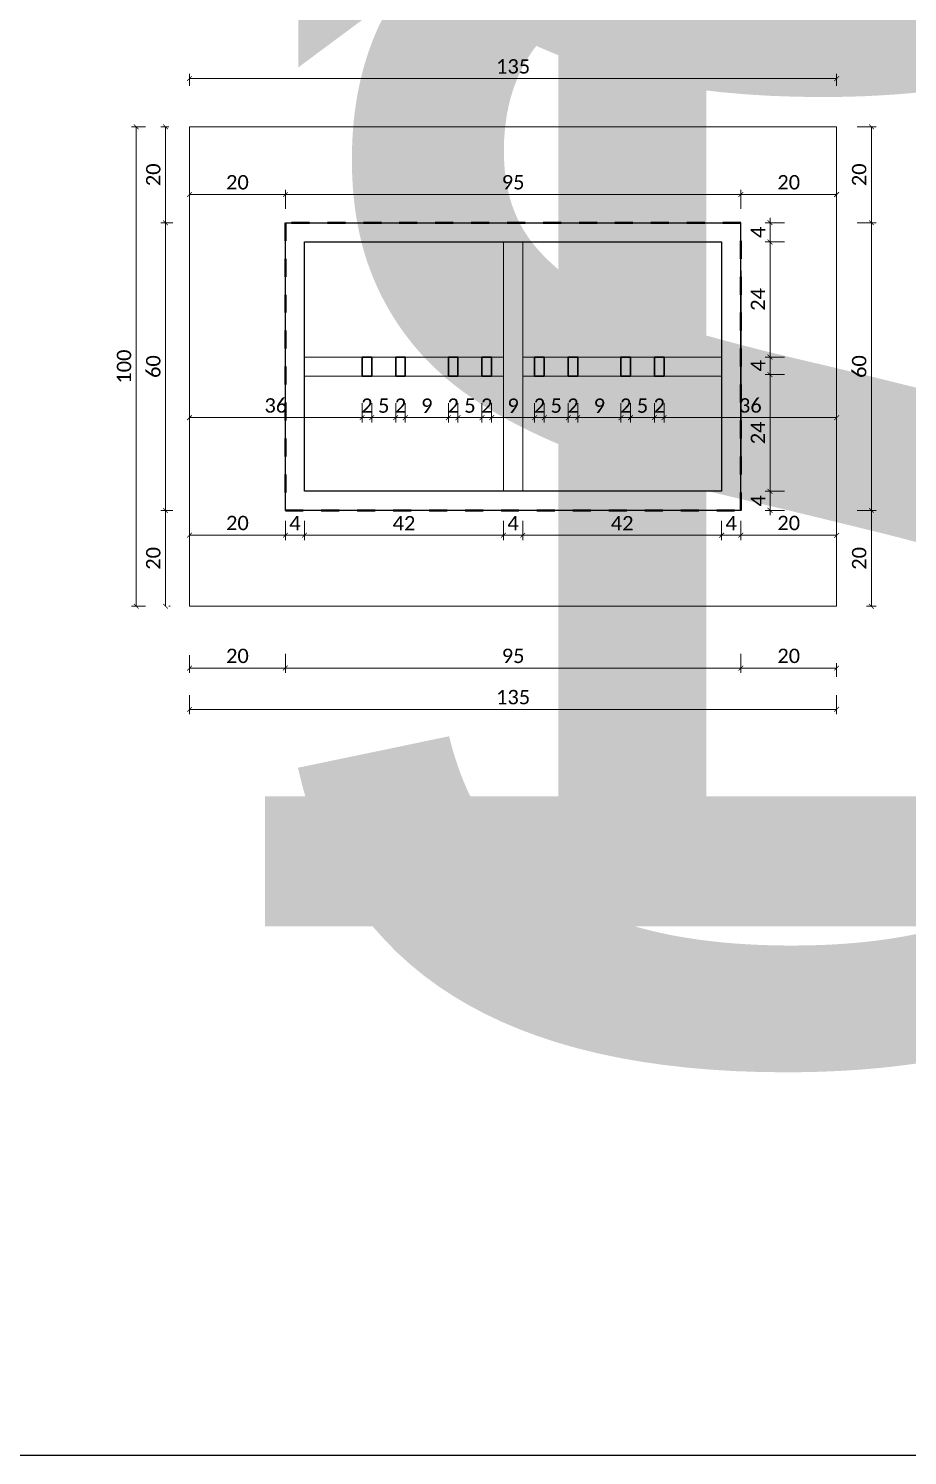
# Model space of a CAD drawing. Header units: centimetres. Extents: x -26724 to 60145, y -23645 to 6771.
# Drawn here: x 16317.1 to 16500.5, y 80.7 to 378.3 of the extents above; entities that cross this region are included whole.
import ezdxf

# ---------------------------------------------------------------- set-up
doc = ezdxf.new("R2010")
doc.units = ezdxf.units.CM
doc.linetypes.add('DALEKOVOD_VN', pattern=[5, 2.5, -2.5])
doc.linetypes.add('DASHED', pattern=[0.75, 0.5, -0.25])
for name, color, linetype, lineweight in [('2.IZGLED', 7, 'Continuous', 13), ('4.KOTE', 88, 'Continuous', 15), ('zid', 7, 'Continuous', 40)]:
    doc.layers.add(name, color=color, linetype=linetype, lineweight=lineweight)
doc.layers.add('tekst', color=7, linetype='Continuous')
doc.layers.add('tekst @ 50', color=7, linetype='Continuous')
doc.styles.add('Notes', font='arial.ttf', dxfattribs={"height": 3})
doc.styles.get("Standard").update_dxf_attribs({"font": 'calibri.ttf'})
doc.dimstyles.new('ja 1 10', dxfattribs={"dimtxt": 3, "dimasz": 1, "dimexe": 1, "dimexo": 1, "dimgap": 1, "dimtad": 1, "dimdec": 0, "dimtxsty": 'Standard', "dimblk": 'ARCHTICK', "dimcen": 2.5, "dimclrd": 256, "dimclrt": 7, "dimadec": 0, "dimazin": 0, "dimtfac": 1, "dimtdec": 0, "dimtix": 1, "dimtmove": 1, "dimatfit": 3, "dimldrblk": 'ARCHTICK', "dimfxl": 3, "dimfxlon": 1, "dimlwd": 0, "dimlwe": 9, "dimarcsym": 0})

# ---------------------------------------------------------------- blocks, each defined once
blk = doc.blocks.new('*U3233')
at = {"layer": 'tekst @ 50', "ltscale": 0.8, "insert": (15524.97, 441.06), "char_height": 250, "attachment_point": 1, "style": 'Notes'}
blk.add_mtext_dynamic_manual_height_columns('STO 11', width=14532.2271, gutter_width=37500, heights=[0], dxfattribs=at)
blk = doc.blocks.new('*U3234')
at = {"layer": 'tekst @ 50', "ltscale": 0.8, "insert": (16364.97, 617.61), "char_height": 250, "attachment_point": 1, "style": 'Notes'}
blk.add_mtext_dynamic_manual_height_columns('STO 13', width=14532.2271, gutter_width=37500, heights=[0], dxfattribs=at)
blk = doc.blocks.new('*U3235')
at = {"layer": 'tekst @ 50', "ltscale": 0.8, "insert": (16357.47, 414.2), "char_height": 250, "attachment_point": 1, "style": 'Notes'}
blk.add_mtext_dynamic_manual_height_columns('STO 14', width=14532.2271, gutter_width=37500, heights=[0], dxfattribs=at)
blk = doc.blocks.new('_ArchTick')
at = {"color": 0, "linetype": 'ByBlock', "const_width": 0.15}
blk.add_lwpolyline([(-0.5, -0.5), (0.5, 0.5)], dxfattribs=at)
blk = doc.blocks.new('*D71')
at = {"layer": '4.KOTE', "color": 0, "lineweight": 9, "transparency": 16777216}
for p, q in [((16370.7, 247.95), (16370.7, 243.95)), ((16465.73, 247.95), (16465.73, 243.95))]:
    blk.add_line(p, q, dxfattribs=at)
at = {"layer": '4.KOTE', "lineweight": 0, "transparency": 16777216}
blk.add_line((16370.7, 244.95), (16465.73, 244.95), dxfattribs=at)
at = {"layer": 'Defpoints', "color": 0, "transparency": 16777216}
for p in [(16465.73, 262.73), (16370.7, 252.73), (16465.73, 244.95)]:
    blk.add_point(p, dxfattribs=at)
at = {"layer": '4.KOTE', "lineweight": 0, "transparency": 16777216, "rotation": 180}
blk.add_blockref('_ArchTick', (16370.7, 244.95), dxfattribs=at)
at = {"layer": '4.KOTE', "lineweight": 0, "transparency": 16777216}
blk.add_blockref('_ArchTick', (16465.73, 244.95), dxfattribs=at)
at = {"layer": '4.KOTE', "color": 7, "transparency": 16777216, "insert": (16418.22, 247.49), "char_height": 3, "attachment_point": 5}
blk.add_mtext('95', dxfattribs=at)
blk = doc.blocks.new('*D72')
at = {"layer": '4.KOTE', "color": 0, "lineweight": 9, "transparency": 16777216}
for p, q in [((16489.98, 337.84), (16493.98, 337.84)), ((16489.98, 277.84), (16493.98, 277.84))]:
    blk.add_line(p, q, dxfattribs=at)
at = {"layer": '4.KOTE', "lineweight": 0, "transparency": 16777216}
blk.add_line((16492.98, 277.84), (16492.98, 337.84), dxfattribs=at)
at = {"layer": 'Defpoints', "color": 0, "transparency": 16777216}
for p in [(16486.2, 337.84), (16492.98, 337.84), (16486.2, 277.84)]:
    blk.add_point(p, dxfattribs=at)
at = {"layer": '4.KOTE', "lineweight": 0, "transparency": 16777216}
for p, rotation in [((16492.98, 337.84), 90), ((16492.98, 277.84), 270)]:
    blk.add_blockref('_ArchTick', p, dxfattribs=dict(at, rotation=rotation))
at = {"layer": '4.KOTE', "color": 7, "transparency": 16777216, "insert": (16490.44, 307.84), "char_height": 3, "attachment_point": 5, "rotation": 90}
blk.add_mtext('60', dxfattribs=at)
blk = doc.blocks.new('*D74')
at = {"layer": '4.KOTE', "color": 0, "lineweight": 9, "transparency": 16777216}
for p, q in [((16490.01, 357.84), (16493.98, 357.84)), ((16489.98, 337.84), (16493.98, 337.84))]:
    blk.add_line(p, q, dxfattribs=at)
at = {"layer": '4.KOTE', "lineweight": 0, "transparency": 16777216}
blk.add_line((16492.98, 337.84), (16492.98, 357.84), dxfattribs=at)
at = {"layer": 'Defpoints', "color": 0, "transparency": 16777216}
for p in [(16395.88, 357.84, 13.5), (16492.98, 357.84), (16391.17, 337.84)]:
    blk.add_point(p, dxfattribs=at)
at = {"layer": '4.KOTE', "lineweight": 0, "transparency": 16777216}
for p, rotation in [((16492.98, 357.84), 90), ((16492.98, 337.84), 270)]:
    blk.add_blockref('_ArchTick', p, dxfattribs=dict(at, rotation=rotation))
at = {"layer": '4.KOTE', "color": 7, "transparency": 16777216, "insert": (16490.44, 347.84), "char_height": 3, "attachment_point": 5, "rotation": 90}
blk.add_mtext('20', dxfattribs=at)
blk = doc.blocks.new('*D75')
at = {"layer": '4.KOTE', "color": 0, "lineweight": 9, "transparency": 16777216}
for p, q in [((16489.98, 277.84), (16493.98, 277.84)), ((16491.98, 257.84), (16493.98, 257.84))]:
    blk.add_line(p, q, dxfattribs=at)
at = {"layer": '4.KOTE', "lineweight": 0, "transparency": 16777216}
blk.add_line((16492.98, 277.84), (16492.98, 257.84), dxfattribs=at)
at = {"layer": 'Defpoints', "color": 0, "transparency": 16777216}
for p in [(16486.2, 277.84), (16486.2, 257.84, 13.5), (16492.98, 257.84)]:
    blk.add_point(p, dxfattribs=at)
at = {"layer": '4.KOTE', "lineweight": 0, "transparency": 16777216}
for p, rotation in [((16492.98, 277.84), 90), ((16492.98, 257.84), 270)]:
    blk.add_blockref('_ArchTick', p, dxfattribs=dict(at, rotation=rotation))
at = {"layer": '4.KOTE', "color": 7, "transparency": 16777216, "insert": (16490.44, 267.84), "char_height": 3, "attachment_point": 5, "rotation": 90}
blk.add_mtext('20', dxfattribs=at)
blk = doc.blocks.new('*D76')
at = {"layer": '4.KOTE', "color": 0, "lineweight": 9, "transparency": 16777216}
for p, q in [((16350.7, 366.37), (16350.7, 368.9)), ((16485.73, 366.37), (16485.73, 368.9))]:
    blk.add_line(p, q, dxfattribs=at)
at = {"layer": '4.KOTE', "lineweight": 0, "transparency": 16777216}
blk.add_line((16485.73, 367.9), (16350.7, 367.9), dxfattribs=at)
at = {"layer": 'Defpoints', "color": 0, "transparency": 16777216}
for p in [(16350.7, 367.9), (16350.7, 357.84, 13.5), (16485.73, 357.84, 13.5)]:
    blk.add_point(p, dxfattribs=at)
at = {"layer": '4.KOTE', "lineweight": 0, "transparency": 16777216, "rotation": 180}
blk.add_blockref('_ArchTick', (16350.7, 367.9), dxfattribs=at)
at = {"layer": '4.KOTE', "lineweight": 0, "transparency": 16777216}
blk.add_blockref('_ArchTick', (16485.73, 367.9), dxfattribs=at)
at = {"layer": '4.KOTE', "color": 7, "transparency": 16777216, "insert": (16418.22, 370.44), "char_height": 3, "attachment_point": 5}
blk.add_mtext('135', dxfattribs=at)
blk = doc.blocks.new('*D77')
at = {"layer": '4.KOTE', "color": 0, "lineweight": 9, "transparency": 16777216}
for p, q in [((16341.55, 357.84), (16338.58, 357.84)), ((16341.55, 257.84), (16338.58, 257.84))]:
    blk.add_line(p, q, dxfattribs=at)
at = {"layer": '4.KOTE', "lineweight": 0, "transparency": 16777216}
blk.add_line((16339.58, 357.84), (16339.58, 257.84), dxfattribs=at)
at = {"layer": 'Defpoints', "color": 0, "transparency": 16777216}
for p in [(16353.62, 357.84, 13.5), (16339.58, 257.84), (16353.62, 257.84, 13.5)]:
    blk.add_point(p, dxfattribs=at)
at = {"layer": '4.KOTE', "lineweight": 0, "transparency": 16777216}
for p, rotation in [((16339.58, 357.84), 90), ((16339.58, 257.84), 270)]:
    blk.add_blockref('_ArchTick', p, dxfattribs=dict(at, rotation=rotation))
at = {"layer": '4.KOTE', "color": 7, "transparency": 16777216, "insert": (16337.04, 307.84), "char_height": 3, "attachment_point": 5, "rotation": 90}
blk.add_mtext('100', dxfattribs=at)
blk = doc.blocks.new('*D78')
at = {"layer": '4.KOTE', "color": 0, "lineweight": 9, "transparency": 16777216}
for p, q in [((16465.73, 244.95), (16465.73, 245.95)), ((16485.73, 243.15), (16485.73, 245.95))]:
    blk.add_line(p, q, dxfattribs=at)
at = {"layer": '4.KOTE', "lineweight": 0, "transparency": 16777216}
blk.add_line((16485.73, 244.95), (16465.73, 244.95), dxfattribs=at)
at = {"layer": 'Defpoints', "color": 0, "transparency": 16777216}
for p in [(16465.73, 244.95), (16465.73, 244.95), (16485.73, 232.73, 13.5)]:
    blk.add_point(p, dxfattribs=at)
at = {"layer": '4.KOTE', "lineweight": 0, "transparency": 16777216, "rotation": 180}
blk.add_blockref('_ArchTick', (16465.73, 244.95), dxfattribs=at)
at = {"layer": '4.KOTE', "lineweight": 0, "transparency": 16777216}
blk.add_blockref('_ArchTick', (16485.73, 244.95), dxfattribs=at)
at = {"layer": '4.KOTE', "color": 7, "transparency": 16777216, "insert": (16475.73, 247.49), "char_height": 3, "attachment_point": 5}
blk.add_mtext('20', dxfattribs=at)
blk = doc.blocks.new('*D79')
at = {"layer": '4.KOTE', "color": 0, "lineweight": 9, "transparency": 16777216}
for p, q in [((16350.7, 247.67), (16350.7, 243.95)), ((16370.7, 247.95), (16370.7, 243.95))]:
    blk.add_line(p, q, dxfattribs=at)
at = {"layer": '4.KOTE', "lineweight": 0, "transparency": 16777216}
blk.add_line((16370.7, 244.95), (16350.7, 244.95), dxfattribs=at)
at = {"layer": 'Defpoints', "color": 0, "transparency": 16777216}
for p in [(16350.7, 277.84, 13.5), (16370.7, 277.84), (16350.7, 244.95)]:
    blk.add_point(p, dxfattribs=at)
at = {"layer": '4.KOTE', "lineweight": 0, "transparency": 16777216, "rotation": 180}
blk.add_blockref('_ArchTick', (16350.7, 244.95), dxfattribs=at)
at = {"layer": '4.KOTE', "lineweight": 0, "transparency": 16777216}
blk.add_blockref('_ArchTick', (16370.7, 244.95), dxfattribs=at)
at = {"layer": '4.KOTE', "color": 7, "transparency": 16777216, "insert": (16360.7, 247.49), "char_height": 3, "attachment_point": 5}
blk.add_mtext('20', dxfattribs=at)
blk = doc.blocks.new('*D1400')
at = {"layer": '4.KOTE', "color": 0, "lineweight": 9, "transparency": 16777216}
for p, q in [((16370.7, 275.67), (16370.7, 271.67)), ((16374.7, 275.67), (16374.7, 271.67))]:
    blk.add_line(p, q, dxfattribs=at)
at = {"layer": '4.KOTE', "lineweight": 0, "transparency": 16777216}
for p, q in [((16370.7, 272.67), (16369.7, 272.67)), ((16370.7, 272.67), (16374.7, 272.67)), ((16374.7, 272.67), (16375.7, 272.67))]:
    blk.add_line(p, q, dxfattribs=at)
at = {"layer": 'Defpoints', "color": 0, "transparency": 16777216}
for p in [(16370.7, 288.79), (16374.7, 282.44), (16374.7, 272.67)]:
    blk.add_point(p, dxfattribs=at)
at = {"layer": '4.KOTE', "lineweight": 0, "transparency": 16777216}
blk.add_blockref('_ArchTick', (16370.7, 272.67), dxfattribs=at)
at = {"layer": '4.KOTE', "lineweight": 0, "transparency": 16777216, "rotation": 180}
blk.add_blockref('_ArchTick', (16374.7, 272.67), dxfattribs=at)
at = {"layer": '4.KOTE', "color": 7, "transparency": 16777216, "insert": (16372.7, 275.18), "char_height": 3, "attachment_point": 5}
blk.add_mtext('4', dxfattribs=at)
blk = doc.blocks.new('*D1402')
at = {"layer": '4.KOTE', "color": 0, "lineweight": 9, "transparency": 16777216}
for p, q in [((16416.22, 275.67), (16416.22, 271.67)), ((16420.22, 275.67), (16420.22, 271.67))]:
    blk.add_line(p, q, dxfattribs=at)
at = {"layer": '4.KOTE', "lineweight": 0, "transparency": 16777216}
for p, q in [((16416.22, 272.67), (16415.22, 272.67)), ((16416.22, 272.67), (16420.22, 272.67)), ((16420.22, 272.67), (16421.22, 272.67))]:
    blk.add_line(p, q, dxfattribs=at)
at = {"layer": 'Defpoints', "color": 0, "transparency": 16777216}
for p in [(16416.22, 284.79), (16420.22, 284.79), (16420.22, 272.67)]:
    blk.add_point(p, dxfattribs=at)
at = {"layer": '4.KOTE', "lineweight": 0, "transparency": 16777216}
blk.add_blockref('_ArchTick', (16416.22, 272.67), dxfattribs=at)
at = {"layer": '4.KOTE', "lineweight": 0, "transparency": 16777216, "rotation": 180}
blk.add_blockref('_ArchTick', (16420.22, 272.67), dxfattribs=at)
at = {"layer": '4.KOTE', "color": 7, "transparency": 16777216, "insert": (16418.22, 275.18), "char_height": 3, "attachment_point": 5}
blk.add_mtext('4', dxfattribs=at)
blk = doc.blocks.new('*D1404')
at = {"layer": '4.KOTE', "color": 0, "lineweight": 9, "transparency": 16777216}
for p, q in [((16461.73, 275.67), (16461.73, 271.67)), ((16465.73, 275.67), (16465.73, 271.67))]:
    blk.add_line(p, q, dxfattribs=at)
at = {"layer": '4.KOTE', "lineweight": 0, "transparency": 16777216}
for p, q in [((16461.73, 272.67), (16460.73, 272.67)), ((16461.73, 272.67), (16465.73, 272.67)), ((16465.73, 272.67), (16466.73, 272.67))]:
    blk.add_line(p, q, dxfattribs=at)
at = {"layer": 'Defpoints', "color": 0, "transparency": 16777216}
for p in [(16465.73, 288.79), (16461.73, 284.79), (16465.73, 272.67)]:
    blk.add_point(p, dxfattribs=at)
at = {"layer": '4.KOTE', "lineweight": 0, "transparency": 16777216}
blk.add_blockref('_ArchTick', (16461.73, 272.67), dxfattribs=at)
at = {"layer": '4.KOTE', "lineweight": 0, "transparency": 16777216, "rotation": 180}
blk.add_blockref('_ArchTick', (16465.73, 272.67), dxfattribs=at)
at = {"layer": '4.KOTE', "color": 7, "transparency": 16777216, "insert": (16463.73, 275.18), "char_height": 3, "attachment_point": 5}
blk.add_mtext('4', dxfattribs=at)
blk = doc.blocks.new('*D1405')
at = {"layer": '4.KOTE', "color": 0, "lineweight": 9, "transparency": 16777216}
for p, q in [((16474.83, 337.84), (16470.83, 337.84)), ((16474.83, 333.84), (16470.83, 333.84))]:
    blk.add_line(p, q, dxfattribs=at)
at = {"layer": '4.KOTE', "lineweight": 0, "transparency": 16777216}
for p, q in [((16471.83, 337.84), (16471.83, 338.84)), ((16471.83, 337.84), (16471.83, 333.84)), ((16471.83, 333.84), (16471.83, 332.84))]:
    blk.add_line(p, q, dxfattribs=at)
at = {"layer": 'Defpoints', "color": 0, "transparency": 16777216}
for p in [(16478.02, 337.84), (16471.83, 333.84), (16478.02, 333.84)]:
    blk.add_point(p, dxfattribs=at)
at = {"layer": '4.KOTE', "lineweight": 0, "transparency": 16777216}
for p, rotation in [((16471.83, 337.84), 270), ((16471.83, 333.84), 90)]:
    blk.add_blockref('_ArchTick', p, dxfattribs=dict(at, rotation=rotation))
at = {"layer": '4.KOTE', "color": 7, "transparency": 16777216, "insert": (16469.32, 335.84), "char_height": 3, "attachment_point": 5, "rotation": 90}
blk.add_mtext('4', dxfattribs=at)
blk = doc.blocks.new('*D1406')
at = {"layer": '4.KOTE', "color": 0, "lineweight": 9, "transparency": 16777216}
for p, q in [((16474.83, 333.84), (16470.83, 333.84)), ((16474.83, 309.84), (16470.83, 309.84))]:
    blk.add_line(p, q, dxfattribs=at)
at = {"layer": '4.KOTE', "lineweight": 0, "transparency": 16777216}
blk.add_line((16471.83, 333.84), (16471.83, 309.84), dxfattribs=at)
at = {"layer": 'Defpoints', "color": 0, "transparency": 16777216}
for p in [(16478.02, 333.84), (16471.83, 309.84), (16478.02, 309.84)]:
    blk.add_point(p, dxfattribs=at)
at = {"layer": '4.KOTE', "lineweight": 0, "transparency": 16777216}
for p, rotation in [((16471.83, 333.84), 90), ((16471.83, 309.84), 270)]:
    blk.add_blockref('_ArchTick', p, dxfattribs=dict(at, rotation=rotation))
at = {"layer": '4.KOTE', "color": 7, "transparency": 16777216, "insert": (16469.31, 321.84), "char_height": 3, "attachment_point": 5, "rotation": 90}
blk.add_mtext('24', dxfattribs=at)
blk = doc.blocks.new('*D1407')
at = {"layer": '4.KOTE', "color": 0, "lineweight": 9, "transparency": 16777216}
for p, q in [((16474.83, 309.84), (16470.83, 309.84)), ((16474.83, 306.17), (16470.83, 306.17))]:
    blk.add_line(p, q, dxfattribs=at)
at = {"layer": '4.KOTE', "lineweight": 0, "transparency": 16777216}
for p, q in [((16471.83, 309.84), (16471.83, 310.84)), ((16471.83, 309.84), (16471.83, 306.17)), ((16471.83, 306.17), (16471.83, 305.17))]:
    blk.add_line(p, q, dxfattribs=at)
at = {"layer": 'Defpoints', "color": 0, "transparency": 16777216}
for p in [(16478.02, 309.84), (16471.83, 306.17), (16478.02, 306.17)]:
    blk.add_point(p, dxfattribs=at)
at = {"layer": '4.KOTE', "lineweight": 0, "transparency": 16777216}
for p, rotation in [((16471.83, 309.84), 270), ((16471.83, 306.17), 90)]:
    blk.add_blockref('_ArchTick', p, dxfattribs=dict(at, rotation=rotation))
at = {"layer": '4.KOTE', "color": 7, "transparency": 16777216, "insert": (16469.32, 308.01), "char_height": 3, "attachment_point": 5, "rotation": 90}
blk.add_mtext('4', dxfattribs=at)
blk = doc.blocks.new('*D1408')
at = {"layer": '4.KOTE', "color": 0, "lineweight": 9, "transparency": 16777216}
for p, q in [((16474.83, 306.17), (16470.83, 306.17)), ((16474.83, 281.84), (16470.83, 281.84))]:
    blk.add_line(p, q, dxfattribs=at)
at = {"layer": '4.KOTE', "lineweight": 0, "transparency": 16777216}
blk.add_line((16471.83, 306.17), (16471.83, 281.84), dxfattribs=at)
at = {"layer": 'Defpoints', "color": 0, "transparency": 16777216}
for p in [(16478.02, 306.17), (16471.83, 281.84), (16478.02, 281.84)]:
    blk.add_point(p, dxfattribs=at)
at = {"layer": '4.KOTE', "lineweight": 0, "transparency": 16777216}
for p, rotation in [((16471.83, 306.17), 90), ((16471.83, 281.84), 270)]:
    blk.add_blockref('_ArchTick', p, dxfattribs=dict(at, rotation=rotation))
at = {"layer": '4.KOTE', "color": 7, "transparency": 16777216, "insert": (16469.31, 294.01), "char_height": 3, "attachment_point": 5, "rotation": 90}
blk.add_mtext('24', dxfattribs=at)
blk = doc.blocks.new('*D1409')
at = {"layer": '4.KOTE', "lineweight": 0, "transparency": 16777216}
for p, q in [((16471.83, 281.84), (16471.83, 282.84)), ((16471.83, 281.84), (16471.83, 277.84)), ((16471.83, 277.84), (16471.83, 276.84))]:
    blk.add_line(p, q, dxfattribs=at)
at = {"layer": '4.KOTE', "color": 0, "lineweight": 9, "transparency": 16777216}
for p, q in [((16474.83, 281.84), (16470.83, 281.84)), ((16474.83, 277.84), (16470.83, 277.84))]:
    blk.add_line(p, q, dxfattribs=at)
at = {"layer": 'Defpoints', "color": 0, "transparency": 16777216}
for p in [(16478.02, 281.84), (16471.83, 277.84), (16478.04, 277.84)]:
    blk.add_point(p, dxfattribs=at)
at = {"layer": '4.KOTE', "lineweight": 0, "transparency": 16777216}
for p, rotation in [((16471.83, 281.84), 270), ((16471.83, 277.84), 90)]:
    blk.add_blockref('_ArchTick', p, dxfattribs=dict(at, rotation=rotation))
at = {"layer": '4.KOTE', "color": 7, "transparency": 16777216, "insert": (16469.32, 279.84), "char_height": 3, "attachment_point": 5, "rotation": 90}
blk.add_mtext('4', dxfattribs=at)
blk = doc.blocks.new('*D1410')
at = {"layer": '4.KOTE', "color": 0, "lineweight": 9, "transparency": 16777216}
for p, q in [((16350.7, 274.65), (16350.7, 271.67)), ((16370.7, 275.67), (16370.7, 271.67))]:
    blk.add_line(p, q, dxfattribs=at)
at = {"layer": '4.KOTE', "lineweight": 0, "transparency": 16777216}
blk.add_line((16370.7, 272.67), (16350.7, 272.67), dxfattribs=at)
at = {"layer": 'Defpoints', "color": 0, "transparency": 16777216}
for p in [(16370.7, 288.79), (16350.7, 286.72, 13.5), (16350.7, 272.67)]:
    blk.add_point(p, dxfattribs=at)
at = {"layer": '4.KOTE', "lineweight": 0, "transparency": 16777216, "rotation": 180}
blk.add_blockref('_ArchTick', (16350.7, 272.67), dxfattribs=at)
at = {"layer": '4.KOTE', "lineweight": 0, "transparency": 16777216}
blk.add_blockref('_ArchTick', (16370.7, 272.67), dxfattribs=at)
at = {"layer": '4.KOTE', "color": 7, "transparency": 16777216, "insert": (16360.7, 275.21), "char_height": 3, "attachment_point": 5}
blk.add_mtext('20', dxfattribs=at)
blk = doc.blocks.new('*D1411')
at = {"layer": '4.KOTE', "color": 0, "lineweight": 9, "transparency": 16777216}
for p, q in [((16350.7, 343.94), (16350.7, 344.73)), ((16370.7, 340.73), (16370.7, 344.73))]:
    blk.add_line(p, q, dxfattribs=at)
at = {"layer": '4.KOTE', "lineweight": 0, "transparency": 16777216}
blk.add_line((16350.7, 343.73), (16370.7, 343.73), dxfattribs=at)
at = {"layer": 'Defpoints', "color": 0, "transparency": 16777216}
for p in [(16370.7, 343.73), (16350.7, 342.01, 13.5), (16370.7, 337.84)]:
    blk.add_point(p, dxfattribs=at)
at = {"layer": '4.KOTE', "lineweight": 0, "transparency": 16777216, "rotation": 180}
blk.add_blockref('_ArchTick', (16350.7, 343.73), dxfattribs=at)
at = {"layer": '4.KOTE', "lineweight": 0, "transparency": 16777216}
blk.add_blockref('_ArchTick', (16370.7, 343.73), dxfattribs=at)
at = {"layer": '4.KOTE', "color": 7, "transparency": 16777216, "insert": (16360.7, 346.27), "char_height": 3, "attachment_point": 5}
blk.add_mtext('20', dxfattribs=at)
blk = doc.blocks.new('*D1412')
at = {"layer": '4.KOTE', "color": 0, "lineweight": 9, "transparency": 16777216}
for p, q in [((16370.7, 340.73), (16370.7, 344.73)), ((16465.73, 340.73), (16465.73, 344.73))]:
    blk.add_line(p, q, dxfattribs=at)
at = {"layer": '4.KOTE', "lineweight": 0, "transparency": 16777216}
blk.add_line((16370.7, 343.73), (16465.73, 343.73), dxfattribs=at)
at = {"layer": 'Defpoints', "color": 0, "transparency": 16777216}
for p in [(16465.73, 343.73), (16370.7, 337.84), (16465.73, 337.84)]:
    blk.add_point(p, dxfattribs=at)
at = {"layer": '4.KOTE', "lineweight": 0, "transparency": 16777216, "rotation": 180}
blk.add_blockref('_ArchTick', (16370.7, 343.73), dxfattribs=at)
at = {"layer": '4.KOTE', "lineweight": 0, "transparency": 16777216}
blk.add_blockref('_ArchTick', (16465.73, 343.73), dxfattribs=at)
at = {"layer": '4.KOTE', "color": 7, "transparency": 16777216, "insert": (16418.22, 346.27), "char_height": 3, "attachment_point": 5}
blk.add_mtext('95', dxfattribs=at)
blk = doc.blocks.new('*D1413')
at = {"layer": '4.KOTE', "color": 0, "lineweight": 9, "transparency": 16777216}
for p, q in [((16465.73, 340.73), (16465.73, 344.73)), ((16485.73, 344.04), (16485.73, 344.73))]:
    blk.add_line(p, q, dxfattribs=at)
at = {"layer": '4.KOTE', "lineweight": 0, "transparency": 16777216}
blk.add_line((16465.73, 343.73), (16485.73, 343.73), dxfattribs=at)
at = {"layer": 'Defpoints', "color": 0, "transparency": 16777216}
for p in [(16485.73, 343.73), (16485.73, 342.35, 13.5), (16465.73, 337.84)]:
    blk.add_point(p, dxfattribs=at)
at = {"layer": '4.KOTE', "lineweight": 0, "transparency": 16777216, "rotation": 180}
blk.add_blockref('_ArchTick', (16465.73, 343.73), dxfattribs=at)
at = {"layer": '4.KOTE', "lineweight": 0, "transparency": 16777216}
blk.add_blockref('_ArchTick', (16485.73, 343.73), dxfattribs=at)
at = {"layer": '4.KOTE', "color": 7, "transparency": 16777216, "insert": (16475.73, 346.27), "char_height": 3, "attachment_point": 5}
blk.add_mtext('20', dxfattribs=at)
blk = doc.blocks.new('*D1414')
at = {"layer": '4.KOTE', "color": 0, "lineweight": 9, "transparency": 16777216}
for p, q in [((16346.41, 357.84), (16344.69, 357.84)), ((16347.23, 337.84), (16344.69, 337.84))]:
    blk.add_line(p, q, dxfattribs=at)
at = {"layer": '4.KOTE', "lineweight": 0, "transparency": 16777216}
blk.add_line((16345.69, 357.84), (16345.69, 337.84), dxfattribs=at)
at = {"layer": 'Defpoints', "color": 0, "transparency": 16777216}
for p in [(16351.11, 357.84, 13.5), (16345.69, 337.84), (16348.23, 337.84)]:
    blk.add_point(p, dxfattribs=at)
at = {"layer": '4.KOTE', "lineweight": 0, "transparency": 16777216}
for p, rotation in [((16345.69, 357.84), 90), ((16345.69, 337.84), 270)]:
    blk.add_blockref('_ArchTick', p, dxfattribs=dict(at, rotation=rotation))
at = {"layer": '4.KOTE', "color": 7, "transparency": 16777216, "insert": (16343.15, 347.84), "char_height": 3, "attachment_point": 5, "rotation": 90}
blk.add_mtext('20', dxfattribs=at)
blk = doc.blocks.new('*D1415')
at = {"layer": '4.KOTE', "color": 0, "lineweight": 9, "transparency": 16777216}
for p, q in [((16347.23, 337.84), (16344.69, 337.84)), ((16347.23, 277.84), (16344.69, 277.84))]:
    blk.add_line(p, q, dxfattribs=at)
at = {"layer": '4.KOTE', "lineweight": 0, "transparency": 16777216}
blk.add_line((16345.69, 337.84), (16345.69, 277.84), dxfattribs=at)
at = {"layer": 'Defpoints', "color": 0, "transparency": 16777216}
for p in [(16348.23, 337.84), (16345.69, 277.84), (16348.23, 277.84)]:
    blk.add_point(p, dxfattribs=at)
at = {"layer": '4.KOTE', "lineweight": 0, "transparency": 16777216}
for p, rotation in [((16345.69, 337.84), 90), ((16345.69, 277.84), 270)]:
    blk.add_blockref('_ArchTick', p, dxfattribs=dict(at, rotation=rotation))
at = {"layer": '4.KOTE', "color": 7, "transparency": 16777216, "insert": (16343.15, 307.84), "char_height": 3, "attachment_point": 5, "rotation": 90}
blk.add_mtext('60', dxfattribs=at)
blk = doc.blocks.new('*D1416')
at = {"layer": '4.KOTE', "color": 0, "lineweight": 9, "transparency": 16777216}
for p, q in [((16347.23, 277.84), (16344.69, 277.84)), ((16346.39, 257.84), (16346.69, 257.84))]:
    blk.add_line(p, q, dxfattribs=at)
at = {"layer": '4.KOTE', "lineweight": 0, "transparency": 16777216}
blk.add_line((16345.69, 277.84), (16345.69, 257.84), dxfattribs=at)
at = {"layer": 'Defpoints', "color": 0, "transparency": 16777216}
for p in [(16348.23, 277.84), (16345.69, 257.84, 13.5), (16345.69, 257.84)]:
    blk.add_point(p, dxfattribs=at)
at = {"layer": '4.KOTE', "lineweight": 0, "transparency": 16777216}
for p, rotation in [((16345.69, 277.84), 90), ((16345.69, 257.84), 270)]:
    blk.add_blockref('_ArchTick', p, dxfattribs=dict(at, rotation=rotation))
at = {"layer": '4.KOTE', "color": 7, "transparency": 16777216, "insert": (16343.15, 267.84), "char_height": 3, "attachment_point": 5, "rotation": 90}
blk.add_mtext('20', dxfattribs=at)
blk = doc.blocks.new('*D1417')
at = {"layer": '4.KOTE', "color": 0, "lineweight": 9, "transparency": 16777216}
for p, q in [((16350.7, 239.33), (16350.7, 235.35)), ((16485.73, 239.33), (16485.73, 235.35))]:
    blk.add_line(p, q, dxfattribs=at)
at = {"layer": '4.KOTE', "lineweight": 0, "transparency": 16777216}
blk.add_line((16350.7, 236.35), (16485.73, 236.35), dxfattribs=at)
at = {"layer": 'Defpoints', "color": 0, "transparency": 16777216}
for p in [(16350.7, 357.84, 13.5), (16485.73, 357.84, 13.5), (16485.73, 236.35)]:
    blk.add_point(p, dxfattribs=at)
at = {"layer": '4.KOTE', "lineweight": 0, "transparency": 16777216, "rotation": 180}
blk.add_blockref('_ArchTick', (16350.7, 236.35), dxfattribs=at)
at = {"layer": '4.KOTE', "lineweight": 0, "transparency": 16777216}
blk.add_blockref('_ArchTick', (16485.73, 236.35), dxfattribs=at)
at = {"layer": '4.KOTE', "color": 7, "transparency": 16777216, "insert": (16418.22, 238.89), "char_height": 3, "attachment_point": 5}
blk.add_mtext('135', dxfattribs=at)
blk = doc.blocks.new('*D1418')
at = {"layer": '4.KOTE', "color": 0, "lineweight": 9, "transparency": 16777216}
for p, q in [((16386.72, 300.19), (16386.72, 296.19)), ((16350.7, 297.39), (16350.7, 296.19))]:
    blk.add_line(p, q, dxfattribs=at)
at = {"layer": '4.KOTE', "lineweight": 0, "transparency": 16777216}
blk.add_line((16350.7, 297.19), (16386.72, 297.19), dxfattribs=at)
at = {"layer": 'Defpoints', "color": 0, "transparency": 16777216}
for p in [(16386.72, 305.84), (16350.7, 300.45, 13.5), (16386.72, 297.19)]:
    blk.add_point(p, dxfattribs=at)
at = {"layer": '4.KOTE', "lineweight": 0, "transparency": 16777216, "rotation": 180}
blk.add_blockref('_ArchTick', (16350.7, 297.19), dxfattribs=at)
at = {"layer": '4.KOTE', "lineweight": 0, "transparency": 16777216}
blk.add_blockref('_ArchTick', (16386.72, 297.19), dxfattribs=at)
at = {"layer": '4.KOTE', "color": 7, "transparency": 16777216, "insert": (16368.71, 299.72), "char_height": 3, "attachment_point": 5}
blk.add_mtext('36', dxfattribs=at)
blk = doc.blocks.new('*D1419')
at = {"layer": '4.KOTE', "color": 0, "lineweight": 9, "transparency": 16777216}
for p, q in [((16386.72, 300.19), (16386.72, 296.19)), ((16388.72, 300.19), (16388.72, 296.19))]:
    blk.add_line(p, q, dxfattribs=at)
at = {"layer": '4.KOTE', "lineweight": 0, "transparency": 16777216}
for p, q in [((16386.72, 297.19), (16385.72, 297.19)), ((16386.72, 297.19), (16388.72, 297.19)), ((16388.72, 297.19), (16389.72, 297.19))]:
    blk.add_line(p, q, dxfattribs=at)
at = {"layer": 'Defpoints', "color": 0, "transparency": 16777216}
for p in [(16386.72, 305.84), (16388.72, 305.84), (16388.72, 297.19)]:
    blk.add_point(p, dxfattribs=at)
at = {"layer": '4.KOTE', "lineweight": 0, "transparency": 16777216}
blk.add_blockref('_ArchTick', (16386.72, 297.19), dxfattribs=at)
at = {"layer": '4.KOTE', "lineweight": 0, "transparency": 16777216, "rotation": 180}
blk.add_blockref('_ArchTick', (16388.72, 297.19), dxfattribs=at)
at = {"layer": '4.KOTE', "color": 7, "transparency": 16777216, "insert": (16387.72, 299.7), "char_height": 3, "attachment_point": 5}
blk.add_mtext('2', dxfattribs=at)
blk = doc.blocks.new('*D1421')
at = {"layer": '4.KOTE', "color": 0, "lineweight": 9, "transparency": 16777216}
for p, q in [((16393.72, 300.19), (16393.72, 296.19)), ((16395.72, 300.19), (16395.72, 296.19))]:
    blk.add_line(p, q, dxfattribs=at)
at = {"layer": '4.KOTE', "lineweight": 0, "transparency": 16777216}
for p, q in [((16393.72, 297.19), (16392.72, 297.19)), ((16393.72, 297.19), (16395.72, 297.19)), ((16395.72, 297.19), (16396.72, 297.19))]:
    blk.add_line(p, q, dxfattribs=at)
at = {"layer": 'Defpoints', "color": 0, "transparency": 16777216}
for p in [(16393.72, 305.84), (16395.72, 305.84), (16395.72, 297.19)]:
    blk.add_point(p, dxfattribs=at)
at = {"layer": '4.KOTE', "lineweight": 0, "transparency": 16777216}
blk.add_blockref('_ArchTick', (16393.72, 297.19), dxfattribs=at)
at = {"layer": '4.KOTE', "lineweight": 0, "transparency": 16777216, "rotation": 180}
blk.add_blockref('_ArchTick', (16395.72, 297.19), dxfattribs=at)
at = {"layer": '4.KOTE', "color": 7, "transparency": 16777216, "insert": (16394.72, 299.7), "char_height": 3, "attachment_point": 5}
blk.add_mtext('2', dxfattribs=at)
blk = doc.blocks.new('*D1423')
at = {"layer": '4.KOTE', "color": 0, "lineweight": 9, "transparency": 16777216}
for p, q in [((16404.72, 300.19), (16404.72, 296.19)), ((16406.72, 300.19), (16406.72, 296.19))]:
    blk.add_line(p, q, dxfattribs=at)
at = {"layer": '4.KOTE', "lineweight": 0, "transparency": 16777216}
for p, q in [((16404.72, 297.19), (16403.72, 297.19)), ((16404.72, 297.19), (16406.72, 297.19)), ((16406.72, 297.19), (16407.72, 297.19))]:
    blk.add_line(p, q, dxfattribs=at)
at = {"layer": 'Defpoints', "color": 0, "transparency": 16777216}
for p in [(16404.72, 305.84), (16406.72, 305.84), (16406.72, 297.19)]:
    blk.add_point(p, dxfattribs=at)
at = {"layer": '4.KOTE', "lineweight": 0, "transparency": 16777216}
blk.add_blockref('_ArchTick', (16404.72, 297.19), dxfattribs=at)
at = {"layer": '4.KOTE', "lineweight": 0, "transparency": 16777216, "rotation": 180}
blk.add_blockref('_ArchTick', (16406.72, 297.19), dxfattribs=at)
at = {"layer": '4.KOTE', "color": 7, "transparency": 16777216, "insert": (16405.72, 299.7), "char_height": 3, "attachment_point": 5}
blk.add_mtext('2', dxfattribs=at)
blk = doc.blocks.new('*D1425')
at = {"layer": '4.KOTE', "color": 0, "lineweight": 9, "transparency": 16777216}
for p, q in [((16411.72, 300.19), (16411.72, 296.19)), ((16413.72, 300.19), (16413.72, 296.19))]:
    blk.add_line(p, q, dxfattribs=at)
at = {"layer": '4.KOTE', "lineweight": 0, "transparency": 16777216}
for p, q in [((16411.72, 297.19), (16410.72, 297.19)), ((16411.72, 297.19), (16413.72, 297.19)), ((16413.72, 297.19), (16414.72, 297.19))]:
    blk.add_line(p, q, dxfattribs=at)
at = {"layer": 'Defpoints', "color": 0, "transparency": 16777216}
for p in [(16411.72, 305.84), (16413.72, 305.84), (16413.72, 297.19)]:
    blk.add_point(p, dxfattribs=at)
at = {"layer": '4.KOTE', "lineweight": 0, "transparency": 16777216}
blk.add_blockref('_ArchTick', (16411.72, 297.19), dxfattribs=at)
at = {"layer": '4.KOTE', "lineweight": 0, "transparency": 16777216, "rotation": 180}
blk.add_blockref('_ArchTick', (16413.72, 297.19), dxfattribs=at)
at = {"layer": '4.KOTE', "color": 7, "transparency": 16777216, "insert": (16412.72, 299.7), "char_height": 3, "attachment_point": 5}
blk.add_mtext('2', dxfattribs=at)
blk = doc.blocks.new('*D1427')
at = {"layer": '4.KOTE', "color": 0, "lineweight": 9, "transparency": 16777216}
for p, q in [((16422.72, 300.19), (16422.72, 296.19)), ((16424.72, 300.19), (16424.72, 296.19))]:
    blk.add_line(p, q, dxfattribs=at)
at = {"layer": '4.KOTE', "lineweight": 0, "transparency": 16777216}
for p, q in [((16422.72, 297.19), (16421.72, 297.19)), ((16422.72, 297.19), (16424.72, 297.19)), ((16424.72, 297.19), (16425.72, 297.19))]:
    blk.add_line(p, q, dxfattribs=at)
at = {"layer": 'Defpoints', "color": 0, "transparency": 16777216}
for p in [(16422.72, 305.84), (16424.72, 305.84), (16424.72, 297.19)]:
    blk.add_point(p, dxfattribs=at)
at = {"layer": '4.KOTE', "lineweight": 0, "transparency": 16777216}
blk.add_blockref('_ArchTick', (16422.72, 297.19), dxfattribs=at)
at = {"layer": '4.KOTE', "lineweight": 0, "transparency": 16777216, "rotation": 180}
blk.add_blockref('_ArchTick', (16424.72, 297.19), dxfattribs=at)
at = {"layer": '4.KOTE', "color": 7, "transparency": 16777216, "insert": (16423.72, 299.7), "char_height": 3, "attachment_point": 5}
blk.add_mtext('2', dxfattribs=at)
blk = doc.blocks.new('*D1429')
at = {"layer": '4.KOTE', "color": 0, "lineweight": 9, "transparency": 16777216}
for p, q in [((16429.72, 300.19), (16429.72, 296.19)), ((16431.72, 300.19), (16431.72, 296.19))]:
    blk.add_line(p, q, dxfattribs=at)
at = {"layer": '4.KOTE', "lineweight": 0, "transparency": 16777216}
for p, q in [((16429.72, 297.19), (16428.72, 297.19)), ((16429.72, 297.19), (16431.72, 297.19)), ((16431.72, 297.19), (16432.72, 297.19))]:
    blk.add_line(p, q, dxfattribs=at)
at = {"layer": 'Defpoints', "color": 0, "transparency": 16777216}
for p in [(16429.72, 305.84), (16431.72, 305.84), (16431.72, 297.19)]:
    blk.add_point(p, dxfattribs=at)
at = {"layer": '4.KOTE', "lineweight": 0, "transparency": 16777216}
blk.add_blockref('_ArchTick', (16429.72, 297.19), dxfattribs=at)
at = {"layer": '4.KOTE', "lineweight": 0, "transparency": 16777216, "rotation": 180}
blk.add_blockref('_ArchTick', (16431.72, 297.19), dxfattribs=at)
at = {"layer": '4.KOTE', "color": 7, "transparency": 16777216, "insert": (16430.72, 299.7), "char_height": 3, "attachment_point": 5}
blk.add_mtext('2', dxfattribs=at)
blk = doc.blocks.new('*D1431')
at = {"layer": '4.KOTE', "color": 0, "lineweight": 9, "transparency": 16777216}
for p, q in [((16440.72, 300.19), (16440.72, 296.19)), ((16442.72, 300.19), (16442.72, 296.19))]:
    blk.add_line(p, q, dxfattribs=at)
at = {"layer": '4.KOTE', "lineweight": 0, "transparency": 16777216}
for p, q in [((16440.72, 297.19), (16439.72, 297.19)), ((16440.72, 297.19), (16442.72, 297.19)), ((16442.72, 297.19), (16443.72, 297.19))]:
    blk.add_line(p, q, dxfattribs=at)
at = {"layer": 'Defpoints', "color": 0, "transparency": 16777216}
for p in [(16440.72, 305.84), (16442.72, 305.84), (16442.72, 297.19)]:
    blk.add_point(p, dxfattribs=at)
at = {"layer": '4.KOTE', "lineweight": 0, "transparency": 16777216}
blk.add_blockref('_ArchTick', (16440.72, 297.19), dxfattribs=at)
at = {"layer": '4.KOTE', "lineweight": 0, "transparency": 16777216, "rotation": 180}
blk.add_blockref('_ArchTick', (16442.72, 297.19), dxfattribs=at)
at = {"layer": '4.KOTE', "color": 7, "transparency": 16777216, "insert": (16441.72, 299.7), "char_height": 3, "attachment_point": 5}
blk.add_mtext('2', dxfattribs=at)
blk = doc.blocks.new('*D1433')
at = {"layer": '4.KOTE', "color": 0, "lineweight": 9, "transparency": 16777216}
for p, q in [((16447.72, 300.19), (16447.72, 296.19)), ((16449.72, 300.19), (16449.72, 296.19))]:
    blk.add_line(p, q, dxfattribs=at)
at = {"layer": '4.KOTE', "lineweight": 0, "transparency": 16777216}
for p, q in [((16447.72, 297.19), (16446.72, 297.19)), ((16447.72, 297.19), (16449.72, 297.19)), ((16449.72, 297.19), (16450.72, 297.19))]:
    blk.add_line(p, q, dxfattribs=at)
at = {"layer": 'Defpoints', "color": 0, "transparency": 16777216}
for p in [(16447.72, 305.84), (16449.72, 305.84), (16449.72, 297.19)]:
    blk.add_point(p, dxfattribs=at)
at = {"layer": '4.KOTE', "lineweight": 0, "transparency": 16777216}
blk.add_blockref('_ArchTick', (16447.72, 297.19), dxfattribs=at)
at = {"layer": '4.KOTE', "lineweight": 0, "transparency": 16777216, "rotation": 180}
blk.add_blockref('_ArchTick', (16449.72, 297.19), dxfattribs=at)
at = {"layer": '4.KOTE', "color": 7, "transparency": 16777216, "insert": (16448.72, 299.7), "char_height": 3, "attachment_point": 5}
blk.add_mtext('2', dxfattribs=at)
blk = doc.blocks.new('*D1434')
at = {"layer": '4.KOTE', "color": 0, "lineweight": 9, "transparency": 16777216}
for p, q in [((16449.72, 300.19), (16449.72, 296.19)), ((16485.73, 297.65), (16485.73, 296.19))]:
    blk.add_line(p, q, dxfattribs=at)
at = {"layer": '4.KOTE', "lineweight": 0, "transparency": 16777216}
blk.add_line((16449.72, 297.19), (16485.73, 297.19), dxfattribs=at)
at = {"layer": 'Defpoints', "color": 0, "transparency": 16777216}
for p in [(16449.72, 305.84), (16485.73, 301.49, 13.5), (16485.73, 297.19)]:
    blk.add_point(p, dxfattribs=at)
at = {"layer": '4.KOTE', "lineweight": 0, "transparency": 16777216, "rotation": 180}
blk.add_blockref('_ArchTick', (16449.72, 297.19), dxfattribs=at)
at = {"layer": '4.KOTE', "lineweight": 0, "transparency": 16777216}
blk.add_blockref('_ArchTick', (16485.73, 297.19), dxfattribs=at)
at = {"layer": '4.KOTE', "color": 7, "transparency": 16777216, "insert": (16467.72, 299.72), "char_height": 3, "attachment_point": 5}
blk.add_mtext('36', dxfattribs=at)
blk = doc.blocks.new('*D1467')
at = {"layer": '4.KOTE', "color": 0, "lineweight": 9, "transparency": 16777216}
for p, q in [((16465.73, 275.67), (16465.73, 271.67)), ((16485.73, 272.6), (16485.73, 271.67))]:
    blk.add_line(p, q, dxfattribs=at)
at = {"layer": '4.KOTE', "lineweight": 0, "transparency": 16777216}
blk.add_line((16465.73, 272.67), (16485.73, 272.67), dxfattribs=at)
at = {"layer": 'Defpoints', "color": 0, "transparency": 16777216}
for p in [(16465.73, 277.84), (16485.73, 274.88, 13.5), (16485.73, 272.67)]:
    blk.add_point(p, dxfattribs=at)
at = {"layer": '4.KOTE', "lineweight": 0, "transparency": 16777216, "rotation": 180}
blk.add_blockref('_ArchTick', (16465.73, 272.67), dxfattribs=at)
at = {"layer": '4.KOTE', "lineweight": 0, "transparency": 16777216}
blk.add_blockref('_ArchTick', (16485.73, 272.67), dxfattribs=at)
at = {"layer": '4.KOTE', "color": 7, "transparency": 16777216, "insert": (16475.73, 275.21), "char_height": 3, "attachment_point": 5}
blk.add_mtext('20', dxfattribs=at)

msp = doc.modelspace()

# ---------------------------------------------------------------- linework, layer by layer
at = {"layer": '2.IZGLED', "lineweight": 25, "ltscale": 12}
for p, q in [((16370.7, 277.84), (16370.7, 337.84)), ((16370.7, 337.84), (16465.73, 337.84)), ((16465.73, 277.84), (16465.73, 337.84)), ((16465.73, 327.84), (16465.73, 287.84)), ((16465.73, 277.84), (16370.7, 277.84))]:
    msp.add_line(p, q, dxfattribs=at)
at = {"layer": '2.IZGLED'}
for p, q in [((16416.22, 333.84), (16416.22, 281.84)), ((16420.22, 333.84), (16420.22, 281.84)), ((16416.22, 309.84), (16374.7, 309.84)), ((16461.73, 309.84), (16420.22, 309.84)), ((16416.22, 305.84), (16374.7, 305.84)), ((16461.73, 305.84), (16420.22, 305.84))]:
    msp.add_line(p, q, dxfattribs=at)
at = {"layer": '2.IZGLED', "lineweight": 25, "ltscale": 50}
msp.add_lwpolyline([(16286.73, 674.73), (16706.73, 674.73), (16706.73, 80.73), (16286.73, 80.73)], close=True, dxfattribs=at)
at = {"layer": '2.IZGLED', "elevation": 13.5}
msp.add_lwpolyline([(16485.73, 357.84), (16485.73, 257.84), (16350.7, 257.84), (16350.7, 357.84)], close=True, dxfattribs=at)
at = {"layer": '2.IZGLED', "lineweight": 25, "ltscale": 12}
msp.add_lwpolyline([(16461.73, 281.84), (16374.7, 281.84), (16374.7, 333.84), (16461.73, 333.84)], close=True, dxfattribs=at)
at = {"layer": 'zid', "color": 30, "linetype": 'DALEKOVOD_VN', "ltscale": 1.5}
msp.add_lwpolyline([(16370.7, 277.84), (16465.73, 277.84), (16465.73, 337.84), (16370.7, 337.84)], close=True, dxfattribs=at)
at = {"layer": 'zid', "linetype": 'DASHED', "lineweight": 30, "ltscale": 12}
for points in [[(16386.72, 305.84), (16386.72, 309.84), (16388.72, 309.84), (16388.72, 305.84)], [(16393.72, 305.84), (16393.72, 309.84), (16395.72, 309.84), (16395.72, 305.84)], [(16404.72, 305.84), (16404.72, 309.84), (16406.72, 309.84), (16406.72, 305.84)], [(16411.72, 305.84), (16411.72, 309.84), (16413.72, 309.84), (16413.72, 305.84)], [(16424.72, 305.84), (16424.72, 309.84), (16422.72, 309.84), (16422.72, 305.84)], [(16431.72, 305.84), (16431.72, 309.84), (16429.72, 309.84), (16429.72, 305.84)], [(16442.72, 305.84), (16442.72, 309.84), (16440.72, 309.84), (16440.72, 305.84)], [(16449.72, 305.84), (16449.72, 309.84), (16447.72, 309.84), (16447.72, 305.84)]]:
    msp.add_lwpolyline(points, close=True, dxfattribs=at)

# ---------------------------------------------------------------- block references
at = {"layer": 'tekst', "color": 3, "lineweight": 50}
for name in ['*U3234', '*U3233', '*U3235']:
    msp.add_blockref(name, (0, 0), dxfattribs=at)

# ---------------------------------------------------------------- dimensions: what is measured, and where the dimension line sits
at = {"layer": '4.KOTE'}
for base, p1, p2, picture, middle in [((16350.7, 367.9), (16485.73, 357.84, 13.5), (16350.7, 357.84, 13.5), '*D76', (16418.22, 370.44)), ((16485.73, 236.35), (16350.7, 357.84, 13.5), (16485.73, 357.84, 13.5), '*D1417', (16418.22, 238.89)), ((16370.7, 343.73), (16350.7, 342.01, 13.5), (16370.7, 337.84), '*D1411', (16360.7, 346.27)), ((16465.73, 343.73), (16370.7, 337.84), (16465.73, 337.84), '*D1412', (16418.22, 346.27)), ((16485.73, 343.73), (16465.73, 337.84), (16485.73, 342.35, 13.5), '*D1413', (16475.73, 346.27)), ((16386.72, 297.19), (16350.7, 300.45, 13.5), (16386.72, 305.84), '*D1418', (16368.71, 299.72)), ((16388.72, 297.19), (16386.72, 305.84), (16388.72, 305.84), '*D1419', (16387.72, 299.7)), ((16395.72, 297.19), (16393.72, 305.84), (16395.72, 305.84), '*D1421', (16394.72, 299.7)), ((16406.72, 297.19), (16404.72, 305.84), (16406.72, 305.84), '*D1423', (16405.72, 299.7)), ((16413.72, 297.19), (16411.72, 305.84), (16413.72, 305.84), '*D1425', (16412.72, 299.7)), ((16424.72, 297.19), (16422.72, 305.84), (16424.72, 305.84), '*D1427', (16423.72, 299.7)), ((16431.72, 297.19), (16429.72, 305.84), (16431.72, 305.84), '*D1429', (16430.72, 299.7)), ((16442.72, 297.19), (16440.72, 305.84), (16442.72, 305.84), '*D1431', (16441.72, 299.7)), ((16449.72, 297.19), (16447.72, 305.84), (16449.72, 305.84), '*D1433', (16448.72, 299.7)), ((16485.73, 297.19), (16449.72, 305.84), (16485.73, 301.49, 13.5), '*D1434', (16467.72, 299.72)), ((16350.7, 272.67), (16370.7, 288.79), (16350.7, 286.72, 13.5), '*D1410', (16360.7, 275.21)), ((16374.7, 272.67), (16370.7, 288.79), (16374.7, 282.44), '*D1400', (16372.7, 275.18)), ((16465.73, 272.67), (16461.73, 284.79), (16465.73, 288.79), '*D1404', (16463.73, 275.18)), ((16420.22, 272.67), (16416.22, 284.79), (16420.22, 284.79), '*D1402', (16418.22, 275.18)), ((16350.7, 244.95), (16370.7, 277.84), (16350.7, 277.84, 13.5), '*D79', (16360.7, 247.49)), ((16485.73, 272.67), (16465.73, 277.84), (16485.73, 274.88, 13.5), '*D1467', (16475.73, 275.21)), ((16465.73, 244.95), (16370.7, 252.73), (16465.73, 262.73), '*D71', (16418.22, 247.49)), ((16465.73, 244.95), (16485.73, 232.73, 13.5), (16465.73, 244.95), '*D78', (16475.73, 247.49))]:
    dim = msp.add_linear_dim(base=base, p1=p1, p2=p2, dimstyle='ja 1 10', dxfattribs=at)
    dim.commit()
    dim.dimension.update_dxf_attribs({"geometry": picture, "text_midpoint": middle})
for base, p1, p2, picture, middle in [((16339.58, 257.84), (16353.62, 357.84, 13.5), (16353.62, 257.84, 13.5), '*D77', (16337.04, 307.84)), ((16345.69, 337.84), (16351.11, 357.84, 13.5), (16348.23, 337.84), '*D1414', (16343.15, 347.84)), ((16492.98, 357.84), (16391.17, 337.84), (16395.88, 357.84, 13.5), '*D74', (16490.44, 347.84)), ((16345.69, 277.84), (16348.23, 337.84), (16348.23, 277.84), '*D1415', (16343.15, 307.84)), ((16471.83, 333.84), (16478.02, 337.84), (16478.02, 333.84), '*D1405', (16469.32, 335.84)), ((16492.98, 337.84), (16486.2, 277.84), (16486.2, 337.84), '*D72', (16490.44, 307.84)), ((16471.83, 309.84), (16478.02, 333.84), (16478.02, 309.84), '*D1406', (16469.31, 321.84)), ((16471.83, 306.17), (16478.02, 309.84), (16478.02, 306.17), '*D1407', (16469.32, 308.01)), ((16471.83, 281.84), (16478.02, 306.17), (16478.02, 281.84), '*D1408', (16469.31, 294.01)), ((16471.83, 277.84), (16478.02, 281.84), (16478.04, 277.84), '*D1409', (16469.32, 279.84)), ((16345.69, 257.84), (16348.23, 277.84), (16345.69, 257.84, 13.5), '*D1416', (16343.15, 267.84)), ((16492.98, 257.84), (16486.2, 277.84), (16486.2, 257.84, 13.5), '*D75', (16490.44, 267.84))]:
    dim = msp.add_linear_dim(base=base, p1=p1, p2=p2, angle=90, dimstyle='ja 1 10', dxfattribs=at)
    dim.commit()
    dim.dimension.update_dxf_attribs({"geometry": picture, "text_midpoint": middle})
for base, p1, p2 in [((16393.72, 297.19), (16388.72, 305.84), (16393.72, 305.84)), ((16404.72, 297.19), (16395.72, 305.84), (16404.72, 305.84)), ((16411.72, 297.19), (16406.72, 305.84), (16411.72, 305.84)), ((16422.72, 297.19), (16413.72, 305.84), (16422.72, 305.84)), ((16429.72, 297.19), (16424.72, 305.84), (16429.72, 305.84)), ((16440.72, 297.19), (16431.72, 305.84), (16440.72, 305.84)), ((16447.72, 297.19), (16442.72, 305.84), (16447.72, 305.84)), ((16416.22, 272.67), (16374.7, 282.44), (16416.22, 284.79)), ((16461.73, 272.67), (16420.22, 284.79), (16461.73, 284.79))]:
    msp.add_linear_dim(base=base, p1=p1, p2=p2, dimstyle='ja 1 10', dxfattribs=at).render()

doc.saveas('drawing.dxf')
